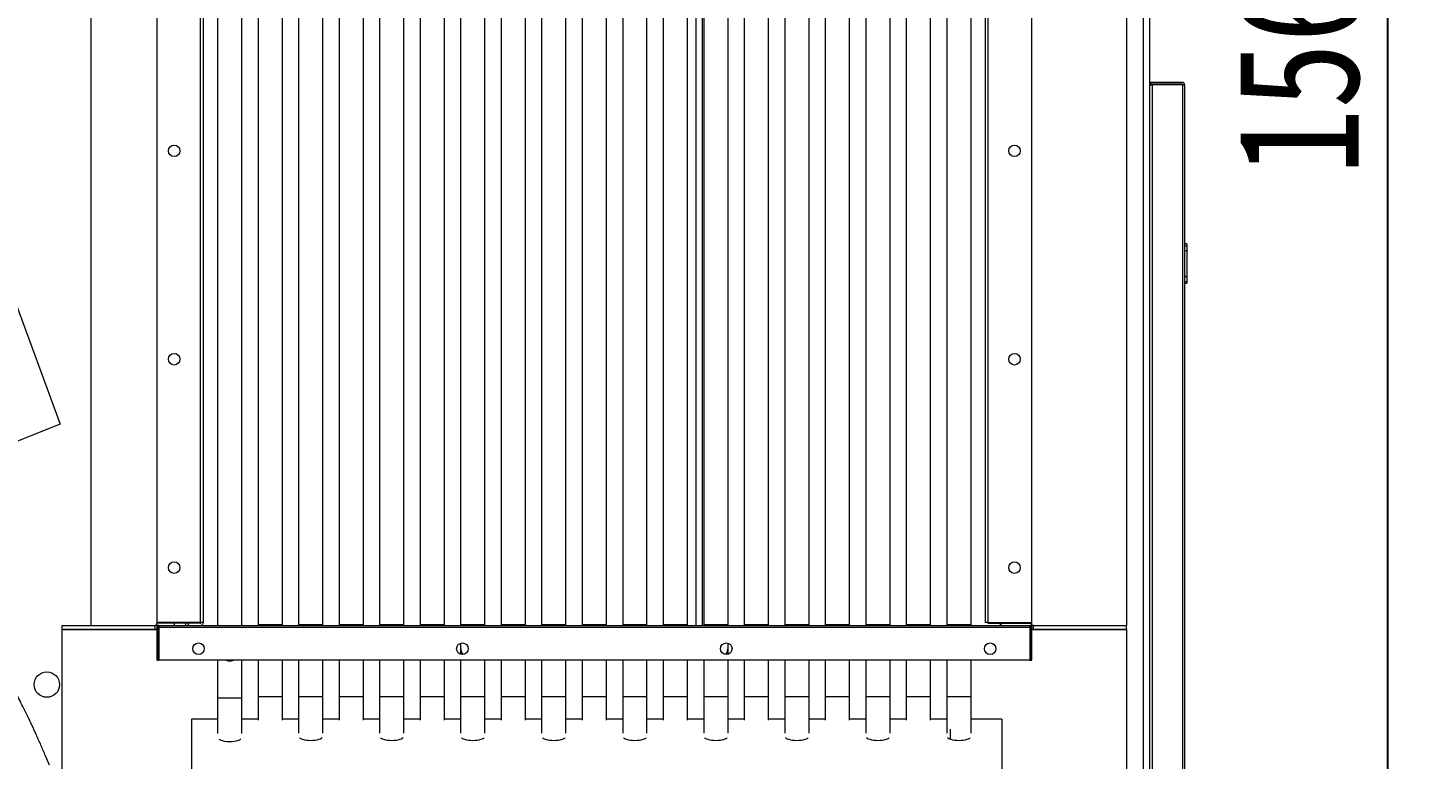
# Model space of a CAD drawing. Extents: x -2187 to 96136, y -11110 to 52208.
# Drawn here: x 35651 to 36849, y 18940 to 19572 of the extents above; entities that cross this region are included whole.
import ezdxf

# ---------------------------------------------------------------- set-up
doc = ezdxf.new("R2010")
doc.units = 0
doc.header["$LTSCALE"] = 1000
doc.header["$MEASUREMENT"] = 0
doc.linetypes.add('ACAD_ISO02W100', pattern=[15, 12, -3])
doc.layers.add('洗衣房设备', color=4, linetype='Continuous')
doc.styles.add('-宋体', font='', dxfattribs={"width": 0.8})
doc.styles.get('-宋体').set_extended_font_data('SimSun')
doc.dimstyles.new('50', dxfattribs={"dimscale": 30, "dimtxt": 3.5, "dimasz": 1.5, "dimexe": 0.8, "dimexo": 2, "dimgap": 0.8, "dimtad": 1, "dimdec": 0, "dimrnd": 5, "dimzin": 0, "dimdsep": 46, "dimtxsty": '-宋体', "dimblk": 'OBLIQUE', "dimcen": 0.6, "dimdle": 0.8, "dimclrd": 6, "dimclre": 6, "dimclrt": 6, "dimadec": 0, "dimazin": 0, "dimtfac": 1, "dimtdec": 0, "dimtofl": 0, "dimtmove": 2, "dimatfit": 3, "dimldrblk": 'OBLIQUE', "dimfxl": 0, "dimtolj": 1, "dimtzin": 0, "dimarcsym": 0})

# ---------------------------------------------------------------- blocks, each defined once
blk = doc.blocks.new('_OBLIQUE')
at = {"color": 0, "linetype": 'ByBlock'}
blk.add_line((-0.5, -0.5), (0.5, 0.5), dxfattribs=at)
blk = doc.blocks.new('*D103')
at = {"layer": 'Defpoints', "color": 0, "linetype": 'ACAD_ISO02W100', "ltscale": 750}
for p in [(36592.1, 20341.5), (36415.4, 18776.3), (36825.3, 18776.3)]:
    blk.add_point(p, dxfattribs=at)
at = {"layer": '洗衣房设备', "color": 6, "linetype": 'ACAD_ISO02W100', "lineweight": -2, "ltscale": 750}
for p, q in [((36825.3, 20365.5), (36825.3, 18752.3)), ((36652.1, 20341.5), (36849.3, 20341.5)), ((36475.4, 18776.3), (36849.3, 18776.3))]:
    blk.add_line(p, q, dxfattribs=at)
at = {"layer": '洗衣房设备', "color": 6, "linetype": 'ACAD_ISO02W100', "lineweight": -2, "ltscale": 750, "xscale": 45, "yscale": 45, "zscale": 45}
for p, rotation in [((36825.3, 20341.5), 90), ((36825.3, 18776.3), 270)]:
    blk.add_blockref('_OBLIQUE', p, dxfattribs=dict(at, rotation=rotation))
at = {"layer": '洗衣房设备', "color": 6, "linetype": 'ACAD_ISO02W100', "ltscale": 750, "insert": (36748.8, 19558.9), "char_height": 105, "attachment_point": 5, "rotation": 90, "style": '-宋体'}
blk.add_mtext('\\A1;1565', dxfattribs=at)

msp = doc.modelspace()

# ---------------------------------------------------------------- linework, layer by layer
at = {"color": 7, "linetype": 'Continuous', "lineweight": 15}
for p, q in [((36614.697, 18734.501), (36614.697, 20374.501)), ((36614.697, 18734.501), (36614.697, 20374.501)), ((36620.097, 18734.501), (36620.097, 20374.501)), ((36620.097, 18734.501), (36620.097, 20374.501)), ((35705.097, 20058.501), (35705.097, 19055.501)), ((35814.597, 20055.501), (35814.597, 19055.501)), ((35835.597, 19055.501), (35835.597, 20055.501)), ((35849.597, 20055.501), (35849.597, 19056.501)), ((35870.597, 19056.501), (35870.597, 20055.501)), ((35884.597, 20055.501), (35884.597, 19056.501)), ((35905.597, 19056.501), (35905.597, 20055.501)), ((35919.597, 20055.501), (35919.597, 19056.501)), ((35940.597, 19056.501), (35940.597, 20055.501)), ((35954.597, 20055.501), (35954.597, 19056.501)), ((35975.597, 19056.501), (35975.597, 20055.501)), ((35989.597, 20055.501), (35989.597, 19056.501)), ((36010.597, 19056.501), (36010.597, 20055.501)), ((36024.597, 20055.501), (36024.597, 19056.501)), ((36045.597, 19056.501), (36045.597, 20055.501)), ((36059.597, 20055.501), (36059.597, 19056.501)), ((36080.597, 19056.501), (36080.597, 20055.501)), ((36094.597, 20055.501), (36094.597, 19056.501)), ((36115.597, 19056.501), (36115.597, 20055.501)), ((36115.597, 19056.501), (36115.597, 20055.501)), ((36129.597, 20055.501), (36129.597, 19056.501)), ((36129.597, 20055.501), (36129.597, 19056.501)), ((36150.597, 19056.501), (36150.597, 20055.501)), ((36150.597, 19056.501), (36150.597, 20055.501)), ((36164.597, 20055.501), (36164.597, 19056.501)), ((36164.597, 20055.501), (36164.597, 19056.501)), ((36185.597, 19056.501), (36185.597, 20055.501)), ((36185.597, 19056.501), (36185.597, 20055.501)), ((36199.597, 20055.501), (36199.597, 19056.501)), ((36199.597, 20055.501), (36199.597, 19056.501)), ((36220.597, 19056.501), (36220.597, 20055.501)), ((36220.597, 19056.501), (36220.597, 20055.501)), ((36227.894, 20055.501), (36227.894, 19055.501)), ((36227.894, 20055.501), (36227.894, 19055.501)), ((36233.424, 19055.501), (36233.424, 20055.501)), ((36233.424, 19055.501), (36233.424, 20055.501)), ((36234.597, 20055.501), (36234.597, 19056.501)), ((36234.597, 20055.501), (36234.597, 19056.501)), ((36255.597, 19056.501), (36255.597, 20055.501)), ((36255.597, 19056.501), (36255.597, 20055.501)), ((36269.597, 20055.501), (36269.597, 19056.501)), ((36269.597, 20055.501), (36269.597, 19056.501)), ((36290.597, 19056.501), (36290.597, 20055.501)), ((36290.597, 19056.501), (36290.597, 20055.501)), ((36304.597, 20055.501), (36304.597, 19056.501)), ((36304.597, 20055.501), (36304.597, 19056.501)), ((36325.597, 19056.501), (36325.597, 20055.501)), ((36325.597, 19056.501), (36325.597, 20055.501)), ((36339.597, 20055.501), (36339.597, 19056.501)), ((36339.597, 20055.501), (36339.597, 19056.501)), ((36360.597, 19056.501), (36360.597, 20055.501)), ((36360.597, 19056.501), (36360.597, 20055.501)), ((36374.597, 20055.501), (36374.597, 19056.501)), ((36374.597, 20055.501), (36374.597, 19056.501)), ((36395.597, 19056.501), (36395.597, 20055.501)), ((36395.597, 19056.501), (36395.597, 20055.501)), ((36409.597, 20055.501), (36409.597, 19056.501)), ((36409.597, 20055.501), (36409.597, 19056.501)), ((36430.597, 19056.501), (36430.597, 20055.501)), ((36430.597, 19056.501), (36430.597, 20055.501)), ((36444.597, 20055.501), (36444.597, 19056.501)), ((36444.597, 20055.501), (36444.597, 19056.501)), ((36465.597, 19056.501), (36465.597, 20055.501)), ((36465.597, 19056.501), (36465.597, 20055.501)), ((36600.097, 19055.501), (36600.097, 20055.501)), ((36600.097, 19055.501), (36600.097, 20055.501)), ((35762.097, 20052.794), (35762.097, 19058.208)), ((35799.697, 20052.794), (35799.697, 19058.208)), ((35802.097, 20053.101), (35802.097, 19057.901)), ((36478.097, 19057.901), (36478.097, 20053.101)), ((36478.097, 19057.901), (36478.097, 20053.101)), ((36480.497, 19058.208), (36480.497, 20052.794)), ((36480.497, 19058.208), (36480.497, 20052.794)), ((36518.097, 19058.208), (36518.097, 20052.794)), ((36518.097, 19058.208), (36518.097, 20052.794)), ((36648.197, 19524.501), (36620.097, 19524.501)), ((36648.197, 19524.501), (36620.097, 19524.501)), ((36648.197, 19523.001), (36620.097, 19523.001)), ((36648.197, 19523.001), (36620.097, 19523.001)), ((36620.097, 19522.601), (36621.997, 19522.601)), ((36620.097, 19522.601), (36621.997, 19522.601)), ((36648.197, 19522.601), (36621.997, 19522.601)), ((36621.997, 19522.601), (36621.997, 18716.401)), ((36648.197, 19522.601), (36621.997, 19522.601)), ((36621.997, 19522.601), (36621.997, 18716.401)), ((36648.197, 19522.601), (36648.197, 18716.401)), ((36648.197, 19522.601), (36650.097, 19522.601)), ((36648.197, 19522.601), (36648.197, 18716.401)), ((36648.197, 19522.601), (36650.097, 19522.601)), ((36650.097, 19522.601), (36650.097, 18716.401)), ((35601.49, 19438.994), (35678.54, 19229.348)), ((36652.097, 19385.05), (36650.097, 19385.05)), ((36652.097, 19385.05), (36652.097, 19383.55)), ((36650.097, 19383.55), (36652.097, 19383.55)), ((36650.097, 19379.259), (36652.097, 19379.259)), ((36652.097, 19383.55), (36652.097, 19352.55)), ((36650.097, 19357.259), (36652.097, 19357.259)), ((36650.097, 19357.001), (36652.097, 19357.001)), ((36650.097, 19352.55), (36652.097, 19352.55)), ((36650.097, 19351.05), (36652.097, 19351.05)), ((36652.097, 19352.55), (36652.097, 19351.05)), ((35678.54, 19229.348), (35560.476, 19182.342)), ((35680.097, 19052.101), (35680.097, 18912.193)), ((35680.263, 19055.501), (35760.597, 19055.501)), ((35680.263, 19052.501), (35680.263, 19055.501)), ((35680.263, 19052.501), (35760.597, 19052.501)), ((35762.097, 19055.501), (35760.597, 19055.501)), ((35760.597, 19052.501), (35760.597, 19055.501)), ((35760.597, 19052.501), (35762.097, 19052.501)), ((35799.697, 19058.208), (35762.097, 19058.208)), ((35762.097, 19055.501), (35762.097, 19057.501)), ((35799.697, 19057.501), (35762.097, 19057.501)), ((35763.497, 19055.501), (35762.097, 19055.501)), ((35762.097, 19054.101), (35762.097, 19025.501)), ((35762.097, 19052.501), (35763.804, 19052.501)), ((35762.097, 19052.101), (35763.804, 19052.101)), ((35763.097, 19054.101), (35763.097, 19025.501)), ((35763.497, 19055.501), (36516.697, 19055.501)), ((35763.497, 19055.501), (36516.697, 19055.501)), ((35763.497, 19054.501), (35763.746, 19054.501)), ((35763.804, 19054.101), (35763.804, 19025.501)), ((35763.804, 19054.101), (36516.39, 19054.101)), ((35763.804, 19054.101), (36516.39, 19054.101)), ((35777.097, 19057.501), (35777.097, 19055.501)), ((35787.097, 19055.501), (35787.097, 19057.501)), ((35789.097, 19058.208), (35789.097, 19055.501)), ((35800.097, 19058.175), (35800.097, 19057.901)), ((35849.597, 19056.501), (35849.597, 19055.501)), ((35870.597, 19055.501), (35870.597, 19056.501)), ((35884.597, 19056.501), (35884.597, 19055.501)), ((35905.597, 19055.501), (35905.597, 19056.501)), ((35919.597, 19056.501), (35919.597, 19055.501)), ((35940.597, 19055.501), (35940.597, 19056.501)), ((35954.597, 19056.501), (35954.597, 19055.501)), ((35975.597, 19055.501), (35975.597, 19056.501)), ((35989.597, 19056.501), (35989.597, 19055.501)), ((36010.597, 19055.501), (36010.597, 19056.501)), ((36024.597, 19056.501), (36024.597, 19055.501)), ((36045.597, 19055.501), (36045.597, 19056.501)), ((36059.597, 19056.501), (36059.597, 19055.501)), ((36080.597, 19055.501), (36080.597, 19056.501)), ((36094.597, 19056.501), (36094.597, 19055.501)), ((36115.597, 19055.501), (36115.597, 19056.501)), ((36115.597, 19055.501), (36115.597, 19056.501)), ((36129.597, 19056.501), (36129.597, 19055.501)), ((36129.597, 19056.501), (36129.597, 19055.501)), ((36150.597, 19055.501), (36150.597, 19056.501)), ((36150.597, 19055.501), (36150.597, 19056.501)), ((36164.597, 19056.501), (36164.597, 19055.501)), ((36164.597, 19056.501), (36164.597, 19055.501)), ((36185.597, 19055.501), (36185.597, 19056.501)), ((36185.597, 19055.501), (36185.597, 19056.501)), ((36199.597, 19056.501), (36199.597, 19055.501)), ((36199.597, 19056.501), (36199.597, 19055.501)), ((36220.597, 19055.501), (36220.597, 19056.501)), ((36220.597, 19055.501), (36220.597, 19056.501)), ((36234.597, 19056.501), (36234.597, 19055.501)), ((36234.597, 19056.501), (36234.597, 19055.501)), ((36255.597, 19055.501), (36255.597, 19056.501)), ((36255.597, 19055.501), (36255.597, 19056.501)), ((36269.597, 19056.501), (36269.597, 19055.501)), ((36269.597, 19056.501), (36269.597, 19055.501)), ((36290.597, 19055.501), (36290.597, 19056.501)), ((36290.597, 19055.501), (36290.597, 19056.501)), ((36304.597, 19056.501), (36304.597, 19055.501)), ((36304.597, 19056.501), (36304.597, 19055.501)), ((36325.597, 19055.501), (36325.597, 19056.501)), ((36325.597, 19055.501), (36325.597, 19056.501)), ((36339.597, 19056.501), (36339.597, 19055.501)), ((36339.597, 19056.501), (36339.597, 19055.501)), ((36360.597, 19055.501), (36360.597, 19056.501)), ((36360.597, 19055.501), (36360.597, 19056.501)), ((36374.597, 19056.501), (36374.597, 19055.501)), ((36374.597, 19056.501), (36374.597, 19055.501)), ((36395.597, 19055.501), (36395.597, 19056.501)), ((36395.597, 19055.501), (36395.597, 19056.501)), ((36409.597, 19056.501), (36409.597, 19055.501)), ((36409.597, 19056.501), (36409.597, 19055.501)), ((36430.597, 19055.501), (36430.597, 19056.501)), ((36430.597, 19055.501), (36430.597, 19056.501)), ((36444.597, 19056.501), (36444.597, 19055.501)), ((36444.597, 19056.501), (36444.597, 19055.501)), ((36465.597, 19055.501), (36465.597, 19056.501)), ((36465.597, 19055.501), (36465.597, 19056.501)), ((36480.097, 19057.901), (36480.097, 19058.175)), ((36480.097, 19057.901), (36480.097, 19058.175)), ((36480.497, 19058.208), (36518.097, 19058.208)), ((36480.497, 19058.208), (36518.097, 19058.208)), ((36480.497, 19057.501), (36518.097, 19057.501)), ((36480.497, 19057.501), (36518.097, 19057.501)), ((36491.097, 19055.501), (36491.097, 19058.208)), ((36491.097, 19055.501), (36491.097, 19058.208)), ((36491.497, 19055.501), (36491.497, 19058.208)), ((36491.497, 19055.501), (36491.497, 19058.208)), ((36516.39, 19054.101), (36516.39, 19025.501)), ((36516.39, 19054.101), (36516.39, 19025.501)), ((36516.39, 19052.501), (36517.097, 19052.501)), ((36516.39, 19052.501), (36517.097, 19052.501)), ((36516.39, 19052.101), (36517.097, 19052.101)), ((36516.39, 19052.101), (36517.097, 19052.101)), ((36516.447, 19054.501), (36516.697, 19054.501)), ((36516.447, 19054.501), (36516.697, 19054.501)), ((36516.697, 19055.501), (36518.097, 19055.501)), ((36516.697, 19055.501), (36518.097, 19055.501)), ((36517.097, 19054.101), (36517.097, 19025.501)), ((36518.097, 19054.101), (36517.097, 19054.101)), ((36517.097, 19054.101), (36517.097, 19025.501)), ((36518.097, 19054.101), (36517.097, 19054.101)), ((36518.097, 19057.501), (36518.097, 19058.208)), ((36518.097, 19057.501), (36518.097, 19058.208)), ((36518.097, 19055.501), (36518.097, 19057.501)), ((36518.097, 19055.501), (36518.097, 19057.501)), ((36519.597, 19055.501), (36518.097, 19055.501)), ((36519.597, 19055.501), (36518.097, 19055.501)), ((36518.097, 19025.501), (36518.097, 19054.101)), ((36518.097, 19025.501), (36518.097, 19054.101)), ((36518.097, 19052.501), (36519.597, 19052.501)), ((36518.097, 19052.501), (36519.597, 19052.501)), ((36519.597, 19055.501), (36599.93, 19055.501)), ((36519.597, 19052.501), (36519.597, 19055.501)), ((36519.597, 19055.501), (36599.93, 19055.501)), ((36519.597, 19052.501), (36519.597, 19055.501)), ((36519.597, 19052.501), (36599.93, 19052.501)), ((36519.597, 19052.501), (36599.93, 19052.501)), ((36599.93, 19055.501), (36600.097, 19055.501)), ((36599.93, 19052.501), (36599.93, 19055.501)), ((36599.93, 19055.501), (36600.097, 19055.501)), ((36599.93, 19052.501), (36599.93, 19055.501)), ((36600.097, 18788.501), (36600.097, 19052.101)), ((36600.097, 18788.501), (36600.097, 19052.101)), ((36024.597, 19040.271), (36024.597, 19036.501)), ((36024.597, 19036.501), (36024.597, 19030.732)), ((36255.597, 19036.501), (36255.597, 19040.271)), ((36255.597, 19036.501), (36255.597, 19040.271)), ((36255.597, 19030.732), (36255.597, 19036.501)), ((36255.597, 19030.732), (36255.597, 19036.501)), ((35763.097, 19025.501), (35762.097, 19025.501)), ((35763.097, 19025.501), (35763.804, 19025.501)), ((36516.39, 19025.501), (35763.804, 19025.501)), ((36516.39, 19025.501), (35763.804, 19025.501)), ((35814.597, 19025.501), (35814.597, 18993.134)), ((35835.597, 18993.134), (35835.597, 19025.501)), ((35849.597, 19025.501), (35849.597, 18994.134)), ((35870.597, 18994.134), (35870.597, 19025.501)), ((35884.597, 19025.501), (35884.597, 18994.134)), ((35905.597, 18994.134), (35905.597, 19025.501)), ((35919.597, 19025.501), (35919.597, 18994.134)), ((35940.597, 18994.134), (35940.597, 19025.501)), ((35954.597, 19025.501), (35954.597, 18994.134)), ((35975.597, 18994.134), (35975.597, 19025.501)), ((35989.597, 19025.501), (35989.597, 18994.134)), ((36010.597, 18994.134), (36010.597, 19025.501)), ((36024.597, 19025.501), (36024.597, 18994.134)), ((36045.597, 18994.134), (36045.597, 19025.501)), ((36059.597, 19025.501), (36059.597, 18994.134)), ((36080.597, 18994.134), (36080.597, 19025.501)), ((36094.597, 19025.501), (36094.597, 18994.134)), ((36115.597, 18994.134), (36115.597, 19025.501)), ((36115.597, 18994.134), (36115.597, 19025.501)), ((36129.597, 19025.501), (36129.597, 18994.134)), ((36129.597, 19025.501), (36129.597, 18994.134)), ((36150.597, 18994.134), (36150.597, 19025.501)), ((36150.597, 18994.134), (36150.597, 19025.501)), ((36164.597, 19025.501), (36164.597, 18994.134)), ((36164.597, 19025.501), (36164.597, 18994.134)), ((36185.597, 18994.134), (36185.597, 19025.501)), ((36185.597, 18994.134), (36185.597, 19025.501)), ((36199.597, 19025.501), (36199.597, 18994.134)), ((36199.597, 19025.501), (36199.597, 18994.134)), ((36220.597, 18994.134), (36220.597, 19025.501)), ((36220.597, 18994.134), (36220.597, 19025.501)), ((36234.597, 19025.501), (36234.597, 18994.134)), ((36234.597, 19025.501), (36234.597, 18994.134)), ((36255.597, 18994.134), (36255.597, 19025.501)), ((36255.597, 18994.134), (36255.597, 19025.501)), ((36269.597, 19025.501), (36269.597, 18994.134)), ((36269.597, 19025.501), (36269.597, 18994.134)), ((36290.597, 18994.134), (36290.597, 19025.501)), ((36290.597, 18994.134), (36290.597, 19025.501)), ((36304.597, 19025.501), (36304.597, 18994.134)), ((36304.597, 19025.501), (36304.597, 18994.134)), ((36325.597, 18994.134), (36325.597, 19025.501)), ((36325.597, 18994.134), (36325.597, 19025.501)), ((36339.597, 19025.501), (36339.597, 18994.134)), ((36339.597, 19025.501), (36339.597, 18994.134)), ((36360.597, 18994.134), (36360.597, 19025.501)), ((36360.597, 18994.134), (36360.597, 19025.501)), ((36374.597, 19025.501), (36374.597, 18994.134)), ((36374.597, 19025.501), (36374.597, 18994.134)), ((36395.597, 18994.134), (36395.597, 19025.501)), ((36395.597, 18994.134), (36395.597, 19025.501)), ((36409.597, 19025.501), (36409.597, 18994.134)), ((36409.597, 19025.501), (36409.597, 18994.134)), ((36430.597, 18994.134), (36430.597, 19025.501)), ((36430.597, 18994.134), (36430.597, 19025.501)), ((36444.597, 19025.501), (36444.597, 18994.134)), ((36444.597, 19025.501), (36444.597, 18994.134)), ((36465.597, 18994.134), (36465.597, 19025.501)), ((36465.597, 18994.134), (36465.597, 19025.501)), ((36516.39, 19025.501), (36517.097, 19025.501)), ((36516.39, 19025.501), (36517.097, 19025.501)), ((36517.097, 19025.501), (36518.097, 19025.501)), ((36517.097, 19025.501), (36518.097, 19025.501)), ((35814.597, 18993.134), (35814.597, 18962.321)), ((35835.597, 18962.321), (35835.597, 18993.134)), ((35849.597, 18994.134), (35849.597, 18973.699)), ((35870.597, 18973.699), (35870.597, 18994.134)), ((35884.597, 18994.134), (35884.597, 18962.625)), ((35905.597, 18962.625), (35905.597, 18994.134)), ((35919.597, 18994.134), (35919.597, 18973.699)), ((35940.597, 18973.699), (35940.597, 18994.134)), ((35954.597, 18994.134), (35954.597, 18962.625)), ((35975.597, 18962.625), (35975.597, 18994.134)), ((35989.597, 18994.134), (35989.597, 18973.699)), ((36010.597, 18973.699), (36010.597, 18994.134)), ((36024.597, 18994.134), (36024.597, 18962.625)), ((36045.597, 18962.625), (36045.597, 18994.134)), ((36059.597, 18994.134), (36059.597, 18973.699)), ((36080.597, 18973.699), (36080.597, 18994.134)), ((36094.597, 18994.134), (36094.597, 18962.625)), ((36115.597, 18962.625), (36115.597, 18994.134)), ((36115.597, 18962.625), (36115.597, 18994.134)), ((36129.597, 18994.134), (36129.597, 18973.699)), ((36129.597, 18994.134), (36129.597, 18973.699)), ((36150.597, 18973.699), (36150.597, 18994.134)), ((36150.597, 18973.699), (36150.597, 18994.134)), ((36164.597, 18994.134), (36164.597, 18962.625)), ((36164.597, 18994.134), (36164.597, 18962.625)), ((36185.597, 18962.625), (36185.597, 18994.134)), ((36185.597, 18962.625), (36185.597, 18994.134)), ((36199.597, 18994.134), (36199.597, 18973.699)), ((36199.597, 18994.134), (36199.597, 18973.699)), ((36220.597, 18973.699), (36220.597, 18994.134)), ((36220.597, 18973.699), (36220.597, 18994.134)), ((36234.597, 18994.134), (36234.597, 18962.625)), ((36234.597, 18994.134), (36234.597, 18962.625)), ((36255.597, 18962.625), (36255.597, 18994.134)), ((36255.597, 18962.625), (36255.597, 18994.134)), ((36269.597, 18994.134), (36269.597, 18973.699)), ((36269.597, 18994.134), (36269.597, 18973.699)), ((36290.597, 18973.699), (36290.597, 18994.134)), ((36290.597, 18973.699), (36290.597, 18994.134)), ((36304.597, 18994.134), (36304.597, 18962.625)), ((36304.597, 18994.134), (36304.597, 18962.625)), ((36325.597, 18962.625), (36325.597, 18994.134)), ((36325.597, 18962.625), (36325.597, 18994.134)), ((36339.597, 18994.134), (36339.597, 18973.699)), ((36339.597, 18994.134), (36339.597, 18973.699)), ((36360.597, 18973.699), (36360.597, 18994.134)), ((36360.597, 18973.699), (36360.597, 18994.134)), ((36374.597, 18994.134), (36374.597, 18962.625)), ((36374.597, 18994.134), (36374.597, 18962.625)), ((36395.597, 18962.625), (36395.597, 18994.134)), ((36395.597, 18962.625), (36395.597, 18994.134)), ((36409.597, 18994.134), (36409.597, 18973.699)), ((36409.597, 18994.134), (36409.597, 18973.699)), ((36430.597, 18973.699), (36430.597, 18994.134)), ((36430.597, 18973.699), (36430.597, 18994.134)), ((36444.597, 18994.134), (36444.597, 18962.625)), ((36444.597, 18994.134), (36444.597, 18962.625)), ((36465.597, 18962.625), (36465.597, 18994.134)), ((36465.597, 18962.625), (36465.597, 18994.134)), ((35814.597, 18974.501), (35792.097, 18974.501)), ((35792.097, 18974.501), (35792.097, 18944.501)), ((35849.597, 18974.501), (35835.597, 18974.501)), ((35884.597, 18974.501), (35870.597, 18974.501)), ((35919.597, 18974.501), (35905.597, 18974.501)), ((35954.597, 18974.501), (35940.597, 18974.501)), ((35989.597, 18974.501), (35975.597, 18974.501)), ((36024.597, 18974.501), (36010.597, 18974.501)), ((36059.597, 18974.501), (36045.597, 18974.501)), ((36094.597, 18974.501), (36080.597, 18974.501)), ((36129.597, 18974.501), (36115.597, 18974.501)), ((36129.597, 18974.501), (36115.597, 18974.501)), ((36164.597, 18974.501), (36150.597, 18974.501)), ((36164.597, 18974.501), (36150.597, 18974.501)), ((36199.597, 18974.501), (36185.597, 18974.501)), ((36199.597, 18974.501), (36185.597, 18974.501)), ((36234.597, 18974.501), (36220.597, 18974.501)), ((36234.597, 18974.501), (36220.597, 18974.501)), ((36269.597, 18974.501), (36255.597, 18974.501)), ((36269.597, 18974.501), (36255.597, 18974.501)), ((36304.597, 18974.501), (36290.597, 18974.501)), ((36304.597, 18974.501), (36290.597, 18974.501)), ((36339.597, 18974.501), (36325.597, 18974.501)), ((36339.597, 18974.501), (36325.597, 18974.501)), ((36374.597, 18974.501), (36360.597, 18974.501)), ((36374.597, 18974.501), (36360.597, 18974.501)), ((36409.597, 18974.501), (36395.597, 18974.501)), ((36409.597, 18974.501), (36395.597, 18974.501)), ((36444.597, 18974.501), (36430.597, 18974.501)), ((36444.597, 18974.501), (36430.597, 18974.501)), ((36447.807, 18957.359), (36447.807, 18965.867)), ((36492.097, 18974.501), (36465.597, 18974.501)), ((36492.097, 18974.501), (36465.597, 18974.501)), ((36492.097, 18974.501), (36492.097, 18944.501)), ((36492.097, 18974.501), (36492.097, 18944.501)), ((36492.097, 18971.001), (36492.097, 18944.501)), ((36492.097, 18971.001), (36492.097, 18944.501)), ((35792.097, 18944.501), (35792.097, 18914.501)), ((36492.097, 18944.501), (36492.097, 18914.501)), ((36492.097, 18944.501), (36492.097, 18914.501))]:
    msp.add_line(p, q, dxfattribs=at)
at = {"color": 8, "linetype": 'Continuous', "lineweight": 15}
for p, q in [((35680.097, 19052.101), (35762.097, 19052.101)), ((35849.597, 19056.501), (35860.097, 19056.501)), ((35860.097, 19056.501), (35870.597, 19056.501)), ((35884.597, 19056.501), (35895.097, 19056.501)), ((35895.097, 19056.501), (35905.597, 19056.501)), ((35919.597, 19056.501), (35930.097, 19056.501)), ((35930.097, 19056.501), (35940.597, 19056.501)), ((35954.597, 19056.501), (35965.097, 19056.501)), ((35965.097, 19056.501), (35975.597, 19056.501)), ((35989.597, 19056.501), (36000.097, 19056.501)), ((36000.097, 19056.501), (36010.597, 19056.501)), ((36024.597, 19056.501), (36035.097, 19056.501)), ((36035.097, 19056.501), (36045.597, 19056.501)), ((36059.597, 19056.501), (36070.097, 19056.501)), ((36070.097, 19056.501), (36080.597, 19056.501)), ((36094.597, 19056.501), (36105.097, 19056.501)), ((36105.097, 19056.501), (36115.597, 19056.501)), ((36105.097, 19056.501), (36115.597, 19056.501)), ((36129.597, 19056.501), (36140.097, 19056.501)), ((36129.597, 19056.501), (36140.097, 19056.501)), ((36140.097, 19056.501), (36150.597, 19056.501)), ((36140.097, 19056.501), (36150.597, 19056.501)), ((36164.597, 19056.501), (36175.097, 19056.501)), ((36164.597, 19056.501), (36175.097, 19056.501)), ((36175.097, 19056.501), (36185.597, 19056.501)), ((36175.097, 19056.501), (36185.597, 19056.501)), ((36199.597, 19056.501), (36210.097, 19056.501)), ((36199.597, 19056.501), (36210.097, 19056.501)), ((36210.097, 19056.501), (36220.597, 19056.501)), ((36210.097, 19056.501), (36220.597, 19056.501)), ((36234.597, 19056.501), (36245.097, 19056.501)), ((36234.597, 19056.501), (36245.097, 19056.501)), ((36245.097, 19056.501), (36255.597, 19056.501)), ((36245.097, 19056.501), (36255.597, 19056.501)), ((36269.597, 19056.501), (36280.097, 19056.501)), ((36269.597, 19056.501), (36280.097, 19056.501)), ((36280.097, 19056.501), (36290.597, 19056.501)), ((36280.097, 19056.501), (36290.597, 19056.501)), ((36304.597, 19056.501), (36315.097, 19056.501)), ((36304.597, 19056.501), (36315.097, 19056.501)), ((36315.097, 19056.501), (36325.597, 19056.501)), ((36315.097, 19056.501), (36325.597, 19056.501)), ((36339.597, 19056.501), (36350.097, 19056.501)), ((36339.597, 19056.501), (36350.097, 19056.501)), ((36350.097, 19056.501), (36360.597, 19056.501)), ((36350.097, 19056.501), (36360.597, 19056.501)), ((36374.597, 19056.501), (36385.097, 19056.501)), ((36374.597, 19056.501), (36385.097, 19056.501)), ((36385.097, 19056.501), (36395.597, 19056.501)), ((36385.097, 19056.501), (36395.597, 19056.501)), ((36409.597, 19056.501), (36420.097, 19056.501)), ((36409.597, 19056.501), (36420.097, 19056.501)), ((36420.097, 19056.501), (36430.597, 19056.501)), ((36420.097, 19056.501), (36430.597, 19056.501)), ((36444.597, 19056.501), (36455.097, 19056.501)), ((36444.597, 19056.501), (36455.097, 19056.501)), ((36455.097, 19056.501), (36465.597, 19056.501)), ((36455.097, 19056.501), (36465.597, 19056.501)), ((36518.097, 19052.101), (36600.097, 19052.101)), ((36518.097, 19052.101), (36600.097, 19052.101)), ((35814.597, 18993.134), (35825.097, 18993.134)), ((35825.097, 18993.134), (35835.597, 18993.134)), ((35849.597, 18994.134), (35860.097, 18994.134)), ((35860.097, 18994.134), (35870.597, 18994.134)), ((35884.597, 18994.134), (35895.097, 18994.134)), ((35895.097, 18994.134), (35905.597, 18994.134)), ((35919.597, 18994.134), (35930.097, 18994.134)), ((35930.097, 18994.134), (35940.597, 18994.134)), ((35954.597, 18994.134), (35965.097, 18994.134)), ((35965.097, 18994.134), (35975.597, 18994.134)), ((35989.597, 18994.134), (36000.097, 18994.134)), ((36000.097, 18994.134), (36010.597, 18994.134)), ((36024.597, 18994.134), (36035.097, 18994.134)), ((36035.097, 18994.134), (36045.597, 18994.134)), ((36059.597, 18994.134), (36070.097, 18994.134)), ((36070.097, 18994.134), (36080.597, 18994.134)), ((36094.597, 18994.134), (36105.097, 18994.134)), ((36105.097, 18994.134), (36115.597, 18994.134)), ((36105.097, 18994.134), (36115.597, 18994.134)), ((36129.597, 18994.134), (36140.097, 18994.134)), ((36129.597, 18994.134), (36140.097, 18994.134)), ((36140.097, 18994.134), (36150.597, 18994.134)), ((36140.097, 18994.134), (36150.597, 18994.134)), ((36164.597, 18994.134), (36175.097, 18994.134)), ((36164.597, 18994.134), (36175.097, 18994.134)), ((36175.097, 18994.134), (36185.597, 18994.134)), ((36175.097, 18994.134), (36185.597, 18994.134)), ((36199.597, 18994.134), (36210.097, 18994.134)), ((36199.597, 18994.134), (36210.097, 18994.134)), ((36210.097, 18994.134), (36220.597, 18994.134)), ((36210.097, 18994.134), (36220.597, 18994.134)), ((36234.597, 18994.134), (36245.097, 18994.134)), ((36234.597, 18994.134), (36245.097, 18994.134)), ((36245.097, 18994.134), (36255.597, 18994.134)), ((36245.097, 18994.134), (36255.597, 18994.134)), ((36269.597, 18994.134), (36280.097, 18994.134)), ((36269.597, 18994.134), (36280.097, 18994.134)), ((36280.097, 18994.134), (36290.597, 18994.134)), ((36280.097, 18994.134), (36290.597, 18994.134)), ((36304.597, 18994.134), (36315.097, 18994.134)), ((36304.597, 18994.134), (36315.097, 18994.134)), ((36315.097, 18994.134), (36325.597, 18994.134)), ((36315.097, 18994.134), (36325.597, 18994.134)), ((36339.597, 18994.134), (36350.097, 18994.134)), ((36339.597, 18994.134), (36350.097, 18994.134)), ((36350.097, 18994.134), (36360.597, 18994.134)), ((36350.097, 18994.134), (36360.597, 18994.134)), ((36374.597, 18994.134), (36385.097, 18994.134)), ((36374.597, 18994.134), (36385.097, 18994.134)), ((36385.097, 18994.134), (36395.597, 18994.134)), ((36385.097, 18994.134), (36395.597, 18994.134)), ((36409.597, 18994.134), (36420.097, 18994.134)), ((36409.597, 18994.134), (36420.097, 18994.134)), ((36420.097, 18994.134), (36430.597, 18994.134)), ((36420.097, 18994.134), (36430.597, 18994.134)), ((36444.597, 18994.134), (36455.097, 18994.134)), ((36444.597, 18994.134), (36455.097, 18994.134)), ((36455.097, 18994.134), (36465.597, 18994.134)), ((36455.097, 18994.134), (36465.597, 18994.134))]:
    msp.add_line(p, q, dxfattribs=at)
at = {"color": 8, "linetype": 'Continuous', "lineweight": 15, "flags": 128}
for points in [[(35825.097, 18955.341), (35827.026, 18955.402), (35828.89, 18955.583), (35830.624, 18955.879), (35832.17, 18956.278), (35833.476, 18956.768), (35834.496, 18957.331), (35834.649, 18957.441)], [(35885.27, 18958.667), (35885.697, 18958.331), (35886.717, 18957.768), (35888.023, 18957.278), (35889.569, 18956.879), (35891.304, 18956.583), (35893.167, 18956.402), (35895.097, 18956.341)], [(35895.097, 18956.341), (35897.026, 18956.402), (35898.89, 18956.583), (35900.624, 18956.879), (35902.17, 18957.278), (35903.476, 18957.768), (35904.496, 18958.331), (35904.924, 18958.667)], [(35955.27, 18958.667), (35955.697, 18958.331), (35956.717, 18957.768), (35958.023, 18957.278), (35959.569, 18956.879), (35961.304, 18956.583), (35963.167, 18956.402), (35965.097, 18956.341)], [(35965.097, 18956.341), (35967.026, 18956.402), (35968.89, 18956.583), (35970.624, 18956.879), (35972.17, 18957.278), (35973.476, 18957.768), (35974.496, 18958.331), (35974.924, 18958.667)], [(36025.27, 18958.667), (36025.697, 18958.331), (36026.717, 18957.768), (36028.023, 18957.278), (36029.569, 18956.879), (36031.304, 18956.583), (36033.167, 18956.402), (36035.097, 18956.341)], [(36035.097, 18956.341), (36037.026, 18956.402), (36038.89, 18956.583), (36040.624, 18956.879), (36042.17, 18957.278), (36043.476, 18957.768), (36044.496, 18958.331), (36044.924, 18958.667)], [(36095.27, 18958.667), (36095.697, 18958.331), (36096.717, 18957.768), (36098.023, 18957.278), (36099.569, 18956.879), (36101.304, 18956.583), (36103.167, 18956.402), (36105.097, 18956.341)], [(36105.097, 18956.341), (36107.026, 18956.402), (36108.89, 18956.583), (36110.624, 18956.879), (36112.17, 18957.278), (36113.476, 18957.768), (36114.496, 18958.331), (36114.924, 18958.667)], [(36105.097, 18956.341), (36107.026, 18956.402), (36108.89, 18956.583), (36110.624, 18956.879), (36112.17, 18957.278), (36113.476, 18957.768), (36114.496, 18958.331), (36114.924, 18958.667)], [(36235.27, 18958.667), (36235.697, 18958.331), (36236.717, 18957.768), (36238.023, 18957.278), (36239.569, 18956.879), (36241.304, 18956.583), (36243.167, 18956.402), (36245.097, 18956.341)], [(36235.27, 18958.667), (36235.697, 18958.331), (36236.717, 18957.768), (36238.023, 18957.278), (36239.569, 18956.879), (36241.304, 18956.583), (36243.167, 18956.402), (36245.097, 18956.341)], [(36245.097, 18956.341), (36247.026, 18956.402), (36248.89, 18956.583), (36250.624, 18956.879), (36252.17, 18957.278), (36253.476, 18957.768), (36254.496, 18958.331), (36254.924, 18958.667)], [(36245.097, 18956.341), (36247.026, 18956.402), (36248.89, 18956.583), (36250.624, 18956.879), (36252.17, 18957.278), (36253.476, 18957.768), (36254.496, 18958.331), (36254.924, 18958.667)], [(36305.27, 18958.667), (36305.697, 18958.331), (36306.717, 18957.768), (36308.023, 18957.278), (36309.569, 18956.879), (36311.304, 18956.583), (36313.167, 18956.402), (36315.097, 18956.341)], [(36305.27, 18958.667), (36305.697, 18958.331), (36306.717, 18957.768), (36308.023, 18957.278), (36309.569, 18956.879), (36311.304, 18956.583), (36313.167, 18956.402), (36315.097, 18956.341)], [(36315.097, 18956.341), (36317.026, 18956.402), (36318.89, 18956.583), (36320.624, 18956.879), (36322.17, 18957.278), (36323.476, 18957.768), (36324.496, 18958.331), (36324.924, 18958.667)], [(36315.097, 18956.341), (36317.026, 18956.402), (36318.89, 18956.583), (36320.624, 18956.879), (36322.17, 18957.278), (36323.476, 18957.768), (36324.496, 18958.331), (36324.924, 18958.667)], [(36375.27, 18958.667), (36375.697, 18958.331), (36376.717, 18957.768), (36378.023, 18957.278), (36379.569, 18956.879), (36381.304, 18956.583), (36383.167, 18956.402), (36385.097, 18956.341)], [(36375.27, 18958.667), (36375.697, 18958.331), (36376.717, 18957.768), (36378.023, 18957.278), (36379.569, 18956.879), (36381.304, 18956.583), (36383.167, 18956.402), (36385.097, 18956.341)], [(36385.097, 18956.341), (36387.026, 18956.402), (36388.89, 18956.583), (36390.624, 18956.879), (36392.17, 18957.278), (36393.476, 18957.768), (36394.496, 18958.331), (36394.924, 18958.667)], [(36385.097, 18956.341), (36387.026, 18956.402), (36388.89, 18956.583), (36390.624, 18956.879), (36392.17, 18957.278), (36393.476, 18957.768), (36394.496, 18958.331), (36394.924, 18958.667)], [(36445.27, 18958.667), (36445.697, 18958.331), (36446.717, 18957.768), (36448.023, 18957.278), (36449.569, 18956.879), (36451.304, 18956.583), (36453.167, 18956.402), (36455.097, 18956.341)], [(36445.27, 18958.667), (36445.697, 18958.331), (36446.717, 18957.768), (36448.023, 18957.278), (36449.569, 18956.879), (36451.304, 18956.583), (36453.167, 18956.402), (36455.097, 18956.341)], [(36455.097, 18956.341), (36457.026, 18956.402), (36458.89, 18956.583), (36460.624, 18956.879), (36462.17, 18957.278), (36463.476, 18957.768), (36464.496, 18958.331), (36464.924, 18958.667)], [(36455.097, 18956.341), (36457.026, 18956.402), (36458.89, 18956.583), (36460.624, 18956.879), (36462.17, 18957.278), (36463.476, 18957.768), (36464.496, 18958.331), (36464.924, 18958.667)]]:
    msp.add_lwpolyline(points, dxfattribs=at)
at = {"color": 7, "linetype": 'Continuous', "lineweight": 15, "flags": 128}
for points in [[(36165.27, 18958.667), (36165.697, 18958.331), (36166.717, 18957.768), (36168.023, 18957.278), (36169.569, 18956.879), (36171.304, 18956.583), (36173.167, 18956.402), (36175.097, 18956.341)], [(36165.27, 18958.667), (36165.697, 18958.331), (36166.717, 18957.768), (36168.023, 18957.278), (36169.569, 18956.879), (36171.304, 18956.583), (36173.167, 18956.402), (36175.097, 18956.341)], [(36175.097, 18956.341), (36177.026, 18956.402), (36178.89, 18956.583), (36180.624, 18956.879), (36182.17, 18957.278), (36183.476, 18957.768), (36184.496, 18958.331), (36184.924, 18958.667)], [(36175.097, 18956.341), (36177.026, 18956.402), (36178.89, 18956.583), (36180.624, 18956.879), (36182.17, 18957.278), (36183.476, 18957.768), (36184.496, 18958.331), (36184.924, 18958.667)]]:
    msp.add_lwpolyline(points, dxfattribs=at)
at = {"color": 7, "linetype": 'Continuous', "lineweight": 15}
for centre, radius in [((35777.097, 19465.501), 5), ((36503.097, 19465.501), 5), ((36503.097, 19465.501), 5), ((35777.097, 19285.501), 5), ((36503.097, 19285.501), 5), ((36503.097, 19285.501), 5), ((35777.097, 19105.501), 5), ((36503.097, 19105.501), 5), ((36503.097, 19105.501), 5), ((35798.097, 19035.501), 5), ((36026.097, 19035.501), 5), ((36254.097, 19035.501), 5), ((36254.097, 19035.501), 5), ((36482.097, 19035.501), 5), ((36482.097, 19035.501), 5), ((35667.097, 19004.501), 11)]:
    msp.add_circle(centre, radius, dxfattribs=at)
for centre, radius, start, end in [((36621.997, 19522.601), 1.9, 90, 180), ((36621.997, 19522.601), 1.9, 90, 180), ((36648.197, 19522.601), 1.9, 0, 90), ((36648.197, 19522.601), 1.9, 0, 90), ((36648.197, 19522.601), 0.4, 0, 90), ((36648.197, 19522.601), 0.4, 0, 90), ((36035.097, 19036.501), 10.5, 180, 214.757222), ((36245.097, 19036.501), 10.5, 325.242777, 0), ((36245.097, 19036.501), 10.5, 325.24307, 0), ((35825.097, 19035.501), 10.5, 252.24721, 287.75279)]:
    msp.add_arc(centre, radius, start, end, dxfattribs=at)
at = {"color": 8, "linetype": 'Continuous', "lineweight": 15}
msp.add_arc((35824.019, 18973.211), 17.903, 241.748314, 273.452204, dxfattribs=at)
at = {"color": 7, "linetype": 'Continuous', "lineweight": 15}
msp.add_open_spline([(35669.259, 18934.947), (35668.143, 18937.644), (35665.765, 18943.389), (35662.019, 18952.081), (35658.129, 18960.885), (35654.335, 18969.194), (35650.745, 18976.795), (35647.307, 18983.811), (35644.043, 18990.21), (35640.956, 18996.013), (35638.208, 19000.975), (35635.865, 19005.059), (35633.95, 19008.296), (35632.578, 19010.568), (35631.634, 19012.118), (35630.861, 19013.383), (35629.853, 19015.026), (35628.443, 19017.328), (35626.653, 19020.277), (35624.576, 19023.792), (35622.419, 19027.668), (35620.275, 19031.949), (35618.286, 19036.585), (35616.519, 19041.62), (35615.089, 19046.594), (35613.93, 19051.147), (35612.932, 19055.274), (35611.965, 19059.291), (35611.01, 19063.139), (35610.105, 19066.607), (35609.246, 19069.734), (35608.298, 19073.006), (35607.111, 19076.852), (35605.606, 19081.361), (35603.81, 19086.305), (35601.771, 19091.567), (35599.739, 19096.546), (35597.818, 19101.09), (35596.149, 19104.942), (35594.617, 19108.412), (35593.289, 19111.378), (35592.184, 19113.816), (35591.312, 19115.728), (35590.507, 19117.482), (35589.537, 19119.584), (35588.161, 19122.542), (35586.294, 19126.521), (35583.913, 19131.544), (35581.243, 19137.127), (35578.349, 19143.151), (35575.299, 19149.489), (35571.93, 19156.506), (35568.265, 19164.189), (35565.786, 19169.489), (35564.494, 19172.25)], degree=3, knots=[0, 0, 0, 0, 0.03367061, 0.07173406, 0.10916392, 0.14448219, 0.17664963, 0.2055024, 0.23393036, 0.25916706, 0.28177169, 0.30079815, 0.31606403, 0.32755957, 0.33273059, 0.33727352, 0.34450543, 0.35482553, 0.368208, 0.38426571, 0.40204826, 0.41954907, 0.43914406, 0.46040628, 0.48137141, 0.49834076, 0.51423912, 0.53000537, 0.545681, 0.55964525, 0.5710842, 0.58286674, 0.59864869, 0.61721915, 0.63733969, 0.65891071, 0.68185744, 0.6989467, 0.71542005, 0.72997037, 0.74244027, 0.75270874, 0.76068684, 0.76654346, 0.77479823, 0.78730003, 0.80414292, 0.82541977, 0.8512109, 0.87513144, 0.90198499, 0.93176298, 0.96444285, 1, 1, 1, 1], dxfattribs=at)
for points in [[(35680.263, 19052.501), (35680.249, 19052.495), (35680.222, 19052.483), (35680.18, 19052.391), (35680.138, 19052.258), (35680.111, 19052.154), (35680.097, 19052.101)], [(35763.497, 19055.501), (35763.313, 19055.48), (35762.946, 19055.438), (35762.484, 19055.114), (35762.16, 19054.652), (35762.118, 19054.285), (35762.097, 19054.101)], [(35763.497, 19054.501), (35763.444, 19054.495), (35763.339, 19054.483), (35763.207, 19054.391), (35763.115, 19054.258), (35763.103, 19054.154), (35763.097, 19054.101)], [(35763.804, 19054.101), (35763.778, 19054.285), (35763.727, 19054.652), (35763.65, 19055.114), (35763.573, 19055.438), (35763.522, 19055.48), (35763.497, 19055.501)], [(35763.804, 19054.101), (35763.778, 19054.154), (35763.727, 19054.258), (35763.65, 19054.391), (35763.573, 19054.483), (35763.522, 19054.495), (35763.497, 19054.501)], [(35802.097, 19057.901), (35802.061, 19057.927), (35801.988, 19057.978), (35801.433, 19058.055), (35800.64, 19058.132), (35800.011, 19058.183), (35799.697, 19058.208)], [(35799.697, 19058.208), (35799.749, 19058.183), (35799.854, 19058.132), (35799.986, 19058.055), (35800.079, 19057.978), (35800.091, 19057.927), (35800.097, 19057.901)], [(35799.697, 19057.501), (35799.749, 19057.507), (35799.854, 19057.519), (35799.986, 19057.612), (35800.079, 19057.744), (35800.091, 19057.849), (35800.097, 19057.901)], [(35799.697, 19055.501), (35800.011, 19055.537), (35800.64, 19055.609), (35801.433, 19056.164), (35801.988, 19056.958), (35802.061, 19057.587), (35802.097, 19057.901)], [(36480.497, 19058.208), (36480.182, 19058.183), (36479.553, 19058.132), (36478.76, 19058.055), (36478.205, 19057.978), (36478.133, 19057.927), (36478.097, 19057.901)], [(36480.497, 19058.208), (36480.182, 19058.183), (36479.553, 19058.132), (36478.76, 19058.055), (36478.205, 19057.978), (36478.133, 19057.927), (36478.097, 19057.901)], [(36480.497, 19058.208), (36480.444, 19058.183), (36480.339, 19058.132), (36480.207, 19058.055), (36480.115, 19057.978), (36480.103, 19057.927), (36480.097, 19057.901)], [(36480.497, 19058.208), (36480.444, 19058.183), (36480.339, 19058.132), (36480.207, 19058.055), (36480.115, 19057.978), (36480.103, 19057.927), (36480.097, 19057.901)], [(36480.097, 19057.901), (36480.103, 19057.849), (36480.115, 19057.744), (36480.207, 19057.612), (36480.339, 19057.519), (36480.444, 19057.507), (36480.497, 19057.501)], [(36480.097, 19057.901), (36480.103, 19057.849), (36480.115, 19057.744), (36480.207, 19057.612), (36480.339, 19057.519), (36480.444, 19057.507), (36480.497, 19057.501)], [(36516.697, 19055.501), (36516.671, 19055.48), (36516.62, 19055.438), (36516.543, 19055.114), (36516.466, 19054.652), (36516.415, 19054.285), (36516.39, 19054.101)], [(36516.697, 19055.501), (36516.671, 19055.48), (36516.62, 19055.438), (36516.543, 19055.114), (36516.466, 19054.652), (36516.415, 19054.285), (36516.39, 19054.101)], [(36516.697, 19054.501), (36516.671, 19054.495), (36516.62, 19054.483), (36516.543, 19054.391), (36516.466, 19054.258), (36516.415, 19054.154), (36516.39, 19054.101)], [(36516.697, 19054.501), (36516.671, 19054.495), (36516.62, 19054.483), (36516.543, 19054.391), (36516.466, 19054.258), (36516.415, 19054.154), (36516.39, 19054.101)], [(36518.097, 19054.101), (36518.076, 19054.285), (36518.034, 19054.652), (36517.71, 19055.114), (36517.247, 19055.438), (36516.88, 19055.48), (36516.697, 19055.501)], [(36518.097, 19054.101), (36518.076, 19054.285), (36518.034, 19054.652), (36517.71, 19055.114), (36517.247, 19055.438), (36516.88, 19055.48), (36516.697, 19055.501)], [(36517.097, 19054.101), (36517.091, 19054.154), (36517.079, 19054.258), (36516.986, 19054.391), (36516.854, 19054.483), (36516.749, 19054.495), (36516.697, 19054.501)], [(36517.097, 19054.101), (36517.091, 19054.154), (36517.079, 19054.258), (36516.986, 19054.391), (36516.854, 19054.483), (36516.749, 19054.495), (36516.697, 19054.501)], [(36600.097, 19052.101), (36600.083, 19052.154), (36600.055, 19052.258), (36600.013, 19052.391), (36599.972, 19052.483), (36599.944, 19052.495), (36599.93, 19052.501)], [(36600.097, 19052.101), (36600.083, 19052.154), (36600.055, 19052.258), (36600.013, 19052.391), (36599.972, 19052.483), (36599.944, 19052.495), (36599.93, 19052.501)]]:
    msp.add_open_spline(points, degree=3, dxfattribs=at)

# ---------------------------------------------------------------- dimensions: what is measured, and where the dimension line sits
at = {"layer": '洗衣房设备', "color": 2, "linetype": 'ACAD_ISO02W100', "ltscale": 750}
dim = msp.add_linear_dim(base=(36825.339, 18776.32), p1=(36592.097, 20341.501), p2=(36415.362, 18776.32), angle=270, dimstyle='50', dxfattribs=at)
dim.commit()
dim.dimension.update_dxf_attribs({"geometry": '*D103', "text_midpoint": (36748.839, 19558.911)})

doc.saveas('drawing.dxf')
